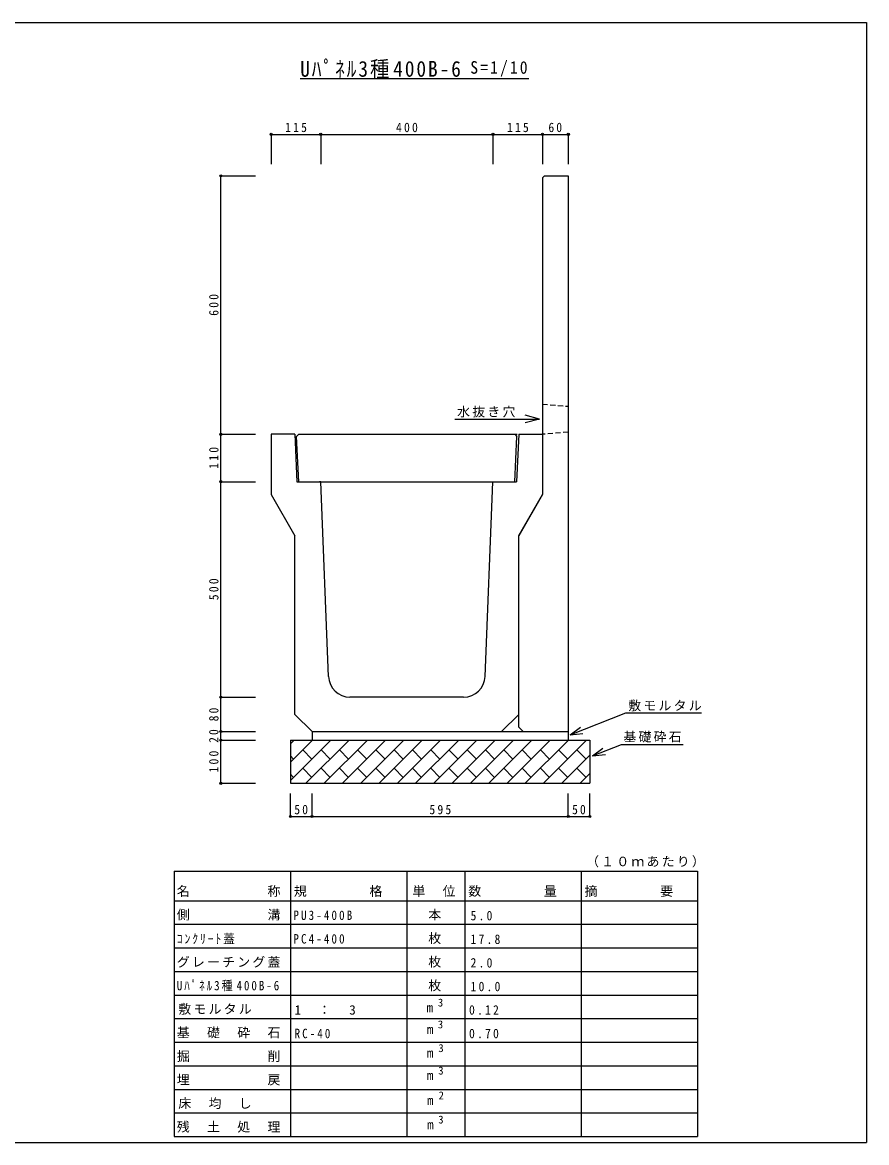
# Model space of a CAD drawing. Units: millimetres at full size, sheet at 1:10. Extents: x -3772 to 4228, y -1145 to 1455.
# Drawn here: x 2268 to 4228, y -1145 to 1455 of the extents above; entities that cross this region are included whole.
import ezdxf
from ezdxf.enums import TextEntityAlignment as Align

# ---------------------------------------------------------------- set-up
doc = ezdxf.new("R2010")
doc.units = ezdxf.units.MM
doc.header["$LTSCALE"] = 10
doc.header["$PDMODE"] = 32
doc.header["$PDSIZE"] = 5
doc.linetypes.add('DASHED1', pattern=[1.8, 1.2, -0.6])
doc.layers.add('0-0_通り芯', color=3, linetype='Continuous')
doc.layers.add('0-3_建具', color=7, linetype='Continuous')
doc.styles.add('ＭＳ ゴシック', font='')
doc.styles.get('ＭＳ ゴシック').set_extended_font_data('MS Gothic')

msp = doc.modelspace()

# ---------------------------------------------------------------- linework, layer by layer
at = {"layer": '0-0_通り芯', "linetype": 'DASHED1'}
for p, q in [((3475.6, 569.26), (3535.6, 564.26)), ((3535.6, 504.26), (3475.6, 499.26))]:
    msp.add_line(p, q, dxfattribs=at)
at = {"layer": '0-0_通り芯'}
for p, q in [((2909.6, 499.26), (2904.83, 494.26)), ((2909.6, 389.26), (2904.83, 494.26)), ((2909.6, 499.26), (3416.6, 499.26)), ((3411.6, 499.26), (3416.37, 494.26)), ((3411.6, 389.26), (3416.37, 494.26)), ((3420.6, 499.26), (3415.6, 389.26)), ((2845.6, 359.26), (2900.6, 264)), ((3475.6, 359.26), (3420.6, 264)), ((3420.6, 264.26), (3475.6, 359.26)), ((3420.6, -180.74), (3420.6, 264.26)), ((3292.56, -110.74), (3028.64, -110.74)), ((3420.6, -180.74), (3430.6, -190.74)), ((2940.6, -190.74), (3418.6, -190.74)), ((2940.6, -190.74), (2940.6, -210.74)), ((2940.6, -190.74), (3380.6, -190.74)), ((3418.6, -190.74), (3530.6, -190.74)), ((3430.6, -190.74), (3535.6, -190.74)), ((2890.6, -210.74), (2890.6, -310.74)), ((2890.6, -304.26), (2984.12, -210.74)), ((2890.6, -261.83), (2941.69, -210.74)), ((2890.6, -219.4), (2899.26, -210.74)), ((2890.6, -210.74), (3585.6, -210.74)), ((2897.87, -212.13), (2896.48, -210.74)), ((2940.3, -254.56), (2919.09, -233.35)), ((2926.54, -310.74), (3026.54, -210.74)), ((2940.3, -212.13), (2938.91, -210.74)), ((2982.73, -254.56), (2961.51, -233.35)), ((2968.97, -310.74), (3068.97, -210.74)), ((2982.73, -212.13), (2981.33, -210.74)), ((3025.15, -254.56), (3003.94, -233.35)), ((3011.39, -310.74), (3111.39, -210.74)), ((3025.15, -212.13), (3023.76, -210.74)), ((3067.58, -254.56), (3046.36, -233.35)), ((3053.82, -310.74), (3153.82, -210.74)), ((3067.58, -212.13), (3066.19, -210.74)), ((3110, -254.56), (3088.79, -233.35)), ((3096.25, -310.74), (3196.25, -210.74)), ((3110, -212.13), (3108.61, -210.74)), ((3152.43, -254.56), (3131.22, -233.35)), ((3138.67, -310.74), (3238.67, -210.74)), ((3152.43, -212.13), (3151.04, -210.74)), ((3194.86, -254.56), (3173.64, -233.35)), ((3181.1, -310.74), (3281.1, -210.74)), ((3194.86, -212.13), (3193.47, -210.74)), ((3237.28, -254.56), (3216.07, -233.35)), ((3223.53, -310.74), (3323.53, -210.74)), ((3237.28, -212.13), (3235.89, -210.74)), ((3279.71, -254.56), (3258.5, -233.35)), ((3265.95, -310.74), (3365.95, -210.74)), ((3279.71, -212.13), (3278.32, -210.74)), ((3322.14, -254.56), (3300.92, -233.35)), ((3308.38, -310.74), (3408.38, -210.74)), ((3322.14, -212.13), (3320.75, -210.74)), ((3364.56, -254.56), (3343.35, -233.35)), ((3350.81, -310.74), (3450.81, -210.74)), ((3364.56, -212.13), (3363.17, -210.74)), ((3406.99, -254.56), (3385.78, -233.35)), ((3393.23, -310.74), (3493.23, -210.74)), ((3406.99, -212.13), (3405.6, -210.74)), ((3449.42, -254.56), (3428.2, -233.35)), ((3435.66, -310.74), (3535.66, -210.74)), ((3449.42, -212.13), (3448.02, -210.74)), ((3491.84, -254.56), (3470.63, -233.35)), ((3478.09, -310.74), (3578.09, -210.74)), ((3491.84, -212.13), (3490.45, -210.74)), ((3534.27, -254.56), (3513.06, -233.35)), ((3534.27, -212.13), (3532.88, -210.74)), ((3576.69, -254.56), (3555.48, -233.35)), ((3576.69, -212.13), (3575.3, -210.74)), ((3585.6, -210.74), (3585.6, -310.74)), ((2897.87, -254.56), (2890.6, -247.29)), ((3520.51, -310.74), (3585.6, -245.65)), ((2940.3, -296.98), (2919.09, -275.77)), ((2982.73, -296.98), (2961.51, -275.77)), ((3025.15, -296.98), (3003.94, -275.77)), ((3067.58, -296.98), (3046.36, -275.77)), ((3110, -296.98), (3088.79, -275.77)), ((3152.43, -296.98), (3131.22, -275.77)), ((3194.86, -296.98), (3173.64, -275.77)), ((3237.28, -296.98), (3216.07, -275.77)), ((3279.71, -296.98), (3258.5, -275.77)), ((3322.14, -296.98), (3300.92, -275.77)), ((3364.56, -296.98), (3343.35, -275.77)), ((3406.99, -296.98), (3385.78, -275.77)), ((3449.42, -296.98), (3428.2, -275.77)), ((3491.84, -296.98), (3470.63, -275.77)), ((3534.27, -296.98), (3513.06, -275.77)), ((3576.69, -296.98), (3555.48, -275.77)), ((2897.87, -296.98), (2890.6, -289.71)), ((2890.6, -310.74), (3585.6, -310.74)), ((3562.94, -310.74), (3585.6, -288.08))]:
    msp.add_line(p, q, dxfattribs=at)
at = {"layer": '0-0_通り芯', "color": 2}
msp.add_line((228.1, -1144.7), (4228.1, -1144.7), dxfattribs=at)
msp.add_lwpolyline([(-3771.9, 1455.3), (4228.1, 1455.3), (4228.1, -1144.7)], dxfattribs=at)
at = {"layer": '0-0_通り芯'}
for points in [[(3480.6, 1099.26), (3475.6, 1094.26), (3475.6, 359.26)], [(3480.6, 1099.26), (3535.6, 1099.26), (3535.6, -210.74)], [(2900.6, 499.26), (2845.6, 499.26), (2845.6, 359.26)], [(2900.6, 499.26), (2905.6, 389.26), (3415.6, 389.26)], [(3420.6, 499.26), (3475.6, 499.26), (3475.6, 359.26)], [(2978.68, -62.74), (2960.6, 389.26), (2957.63, 389.26)], [(3342.52, -62.74), (3360.6, 389.26), (3363.57, 389.26)], [(2940.6, -190.74), (2900.6, -150.74), (2900.6, 264)], [(3380.6, -190.74), (3420.6, -150.74), (3420.6, 264)]]:
    msp.add_lwpolyline(points, dxfattribs=at)
for centre, start, end in [((3028.64, -60.74), 182.2906, 270), ((3292.56, -60.74), 270, 357.70938)]:
    msp.add_arc(centre, 50, start, end, dxfattribs=at)
at = {"layer": '0-3_建具'}
for p, q in [((2913.1, 1325.3), (3443.77, 1325.3)), ((2845.6, 1195.36), (2960.6, 1195.36)), ((2845.6, 1195.36), (2845.6, 1126.26)), ((2960.6, 1195.36), (2960.6, 1126.26)), ((2960.6, 1195.36), (3360.6, 1195.36)), ((3360.6, 1195.36), (3360.6, 1126.26)), ((3360.6, 1195.36), (3475.6, 1195.36)), ((3475.6, 1195.36), (3475.6, 1126.26)), ((3475.6, 1195.36), (3535.6, 1195.36)), ((3535.6, 1195.36), (3535.6, 1126.26)), ((2728.66, 499.26), (2728.66, 1099.26)), ((2728.66, 1099.26), (2809.25, 1099.26)), ((3468.47, 534.75), (3435.55, 525.56)), ((2728.66, 389.26), (2728.66, 499.26)), ((2728.66, 499.26), (2809.25, 499.26)), ((2728.66, 499.26), (2809.25, 499.26)), ((2728.66, -110.74), (2728.66, 389.26)), ((2728.66, 389.26), (2809.25, 389.26)), ((2728.66, -110.74), (2809.25, -110.74)), ((2728.66, -190.74), (2728.66, -110.74)), ((2728.66, -110.74), (2809.25, -110.74)), ((3539.57, -198.28), (3669.47, -147.37)), ((3669.47, -147.37), (3844.66, -147.37)), ((3539.57, -198.28), (3563.72, -180.48)), ((2728.66, -210.74), (2728.66, -190.74)), ((2728.66, -190.74), (2809.25, -190.74)), ((2728.66, -190.74), (2809.25, -190.74)), ((3539.57, -198.28), (3569.38, -194.94)), ((2728.66, -310.74), (2728.66, -210.74)), ((2728.66, -210.74), (2809.25, -210.74)), ((3591.9, -247.32), (3659.21, -221.02)), ((3591.9, -247.32), (3616.07, -229.54)), ((3659.21, -221.02), (3802.24, -221.02)), ((3591.9, -247.32), (3621.72, -244)), ((2728.66, -310.74), (2809.25, -310.74)), ((2890.6, -387.95), (2890.6, -334.22)), ((2940.6, -387.95), (2940.6, -334.22)), ((2940.6, -387.95), (2940.6, -334.22)), ((3535.6, -387.95), (3535.6, -334.22)), ((3585.6, -387.95), (3585.6, -334.22)), ((2890.6, -387.95), (2940.6, -387.95)), ((2940.6, -387.95), (3535.6, -387.95)), ((3535.6, -387.95), (3585.6, -387.95)), ((2620.6, -514.98), (3835.6, -514.98)), ((2620.6, -514.98), (2620.6, -1130.58)), ((2890.6, -514.98), (2890.6, -1130.58)), ((3160.6, -514.98), (3160.6, -1130.58)), ((3295.6, -514.98), (3295.6, -1130.58)), ((3565.6, -514.98), (3565.6, -1130.58)), ((3835.6, -514.98), (3835.6, -1130.58)), ((2620.6, -583.38), (3835.6, -583.38)), ((2620.6, -638.1), (3835.6, -638.1)), ((2620.6, -692.82), (3835.6, -692.82)), ((2620.6, -747.54), (3835.6, -747.54)), ((2620.6, -802.54), (3835.6, -802.54)), ((2620.6, -856.98), (3835.6, -856.98)), ((2620.6, -911.7), (3835.6, -911.7)), ((2620.6, -966.42), (3835.6, -966.42)), ((2620.6, -1021.14), (3835.6, -1021.14)), ((2620.6, -1075.86), (3835.6, -1075.86)), ((2620.6, -1130.58), (3835.6, -1130.58)), ((2706.1, -1130.58), (3615.1, -1130.58))]:
    msp.add_line(p, q, dxfattribs=at)
msp.add_lwpolyline([(3272.16, 534.75), (3468.47, 534.75), (3435.55, 543.93)], dxfattribs=at)
for p in [(2845.6, 1195.36), (2960.6, 1195.36), (3360.6, 1195.36), (3475.6, 1195.36), (3535.6, 1195.36), (2728.66, 1099.26), (2728.66, 499.26), (2728.66, 389.26), (2728.66, -110.74), (2728.66, -110.74), (2728.66, -190.74), (2728.66, -210.74), (2728.66, -310.74), (2890.6, -387.95), (2940.6, -387.95), (3535.6, -387.95), (3585.6, -387.95)]:
    msp.add_point(p, dxfattribs=at)

# ---------------------------------------------------------------- texts
at = {"layer": '0-3_建具', "style": 'ＭＳ ゴシック'}
for p in [(3206.52, -848.72), (3207.42, -899.34), (3207.42, -954.06), (3207.42, -1006.04), (3207.51, -1064.18), (3207.69, -1120.27)]:
    msp.add_text('m', height=21.99, dxfattribs=at).set_placement(p, align=Align.BOTTOM_LEFT)
at = {"layer": '0-3_建具', "color": 4, "style": 'ＭＳ ゴシック'}
for s, p in [('3', (3232.62, -834.36)), ('3', (3232.62, -884.98)), ('3', (3233.79, -940.04)), ('3', (3233.52, -992.3)), ('2', (3234.42, -1049.82)), ('3', (3233.52, -1105.91))]:
    msp.add_text(s, height=18.33, dxfattribs=at).set_placement(p, align=Align.BOTTOM_LEFT)
at = {"layer": '0-3_建具', "color": 3, "insert": (2913.1, 1325.3), "char_height": 36.66, "attachment_point": 7, "style": 'ＭＳ ゴシック'}
msp.add_mtext('\\T1.2;\\W0.9;Uﾊﾟﾈﾙ3種400B-6', dxfattribs=at)
at = {"layer": '0-3_建具', "attachment_point": 7, "style": 'ＭＳ ゴシック'}
for s, insert, char_height in [('\\T1.28;\\W0.9;S=1/10', (3308.04, 1328.99), 29.33), ('\\T1.38;\\W0.9;115', (2878.1, 1200.36), 21.99), ('\\T1.38;\\W0.9;400', (3135.6, 1200.36), 21.99), ('\\T1.38;\\W0.9;115', (3393.1, 1200.36), 21.99), ('\\T1.36;\\W0.9;60', (3489.35, 1200.36), 21.99), ('\\T1.17;水抜き穴', (3277.38, 538.31), 21.99), ('\\T1.17;敷モルタル', (3674.7, -143.8), 21.99), ('\\T1.17;基礎砕石', (3663.38, -216.06), 21.99), ('\\T1.36;\\W0.9;50', (2899.35, -382.95), 21.99), ('\\T1.38;\\W0.9;595', (3213.1, -382.95), 21.99), ('\\T1.36;\\W0.9;50', (3544.35, -382.95), 21.99), ('\\T1.17;（１０ｍあたり）', (3576.85, -506.04), 21.99), ('\\T1.17;名\u3000\u3000\u3000\u3000\u3000称', (2626.6, -574.44), 21.99), ('\\T1.17;規\u3000\u3000\u3000\u3000格', (2898.35, -574.44), 21.99), ('\\T1.17;単\u3000位', (3173.6, -574.44), 21.99), ('\\T1.17;数\u3000\u3000\u3000\u3000量', (3303.35, -574.44), 21.99), ('\\T1.17;摘\u3000\u3000\u3000\u3000要', (3573.35, -574.44), 21.99), ('\\T1.17;側\u3000\u3000\u3000\u3000\u3000溝', (2626.6, -629.16), 21.99), ('\\T1.39;\\W0.85;PU3-400B', (2897.35, -628.37), 21.99), ('\\T1.17;\u3000本', (3175.35, -629.16), 21.99), ('\\T1.38;\\W0.9;5.0', (3308.6, -629.16), 21.99), ('\\T1.33;\\W0.9;ｺﾝｸﾘｰﾄ蓋', (2626.6, -683.88), 21.99), ('\\T1.39;\\W0.85;PC4-400', (2897.35, -683.09), 21.99), ('\\T1.17;\u3000枚', (3175.35, -683.88), 21.99), ('\\T1.38;\\W0.9;17.8', (3308.6, -683.88), 21.99), ('\\T1.17;グレーチング蓋', (2626.6, -738.6), 21.99), ('\\T1.17;\u3000枚', (3175.35, -738.6), 21.99), ('\\T1.38;\\W0.9;2.0', (3308.6, -738.6), 21.99), ('\\T1.36;\\W0.85;Uﾊﾟﾈﾙ3種400B-6', (2626.6, -793.6), 21.99), ('\\T1.17;\u3000枚', (3175.35, -793.6), 21.99), ('\\T1.38;\\W0.9;10.0', (3308.6, -793.6), 21.99), ('\\T1.17;敷モルタル', (2630.1, -848.04), 21.99), ('\\T1.21;1\u3000：\u30003', (2900.1, -848.04), 21.99), ('\\T1.38;\\W0.9;0.12', (3305.1, -848.04), 21.99), ('\\T1.17;基\u3000礎\u3000砕\u3000石', (2626.6, -902.76), 21.99), ('\\T1.38;\\W0.85;RC-40', (2900.1, -902.76), 21.99), ('\\T1.38;\\W0.9;0.70', (3305.1, -902.76), 21.99), ('\\T1.17;掘\u3000\u3000\u3000\u3000\u3000削', (2626.6, -957.48), 21.99), ('\\T1.17;埋\u3000\u3000\u3000\u3000\u3000戻', (2626.6, -1012.2), 21.99), ('\\T1.17;床\u3000均\u3000し', (2630.1, -1066.92), 21.99), ('\\T1.17;残\u3000土\u3000処\u3000理', (2626.6, -1121.64), 21.99)]:
    msp.add_mtext(s, dxfattribs=dict(at, insert=insert, char_height=char_height))
at = {"layer": '0-3_建具', "char_height": 21.99, "attachment_point": 7, "rotation": 90, "style": 'ＭＳ ゴシック'}
for s, insert in [('\\T1.38;\\W0.9;600', (2723.66, 774.26)), ('\\T1.38;\\W0.9;110', (2723.66, 419.26)), ('\\T1.38;\\W0.9;500', (2723.66, 114.26)), ('\\T1.36;\\W0.9;80', (2723.66, -166.99)), ('\\T1.36;\\W0.9;20', (2723.66, -216.99)), ('\\T1.38;\\W0.9;100', (2723.66, -285.74))]:
    msp.add_mtext(s, dxfattribs=dict(at, insert=insert))

doc.saveas('drawing.dxf')
